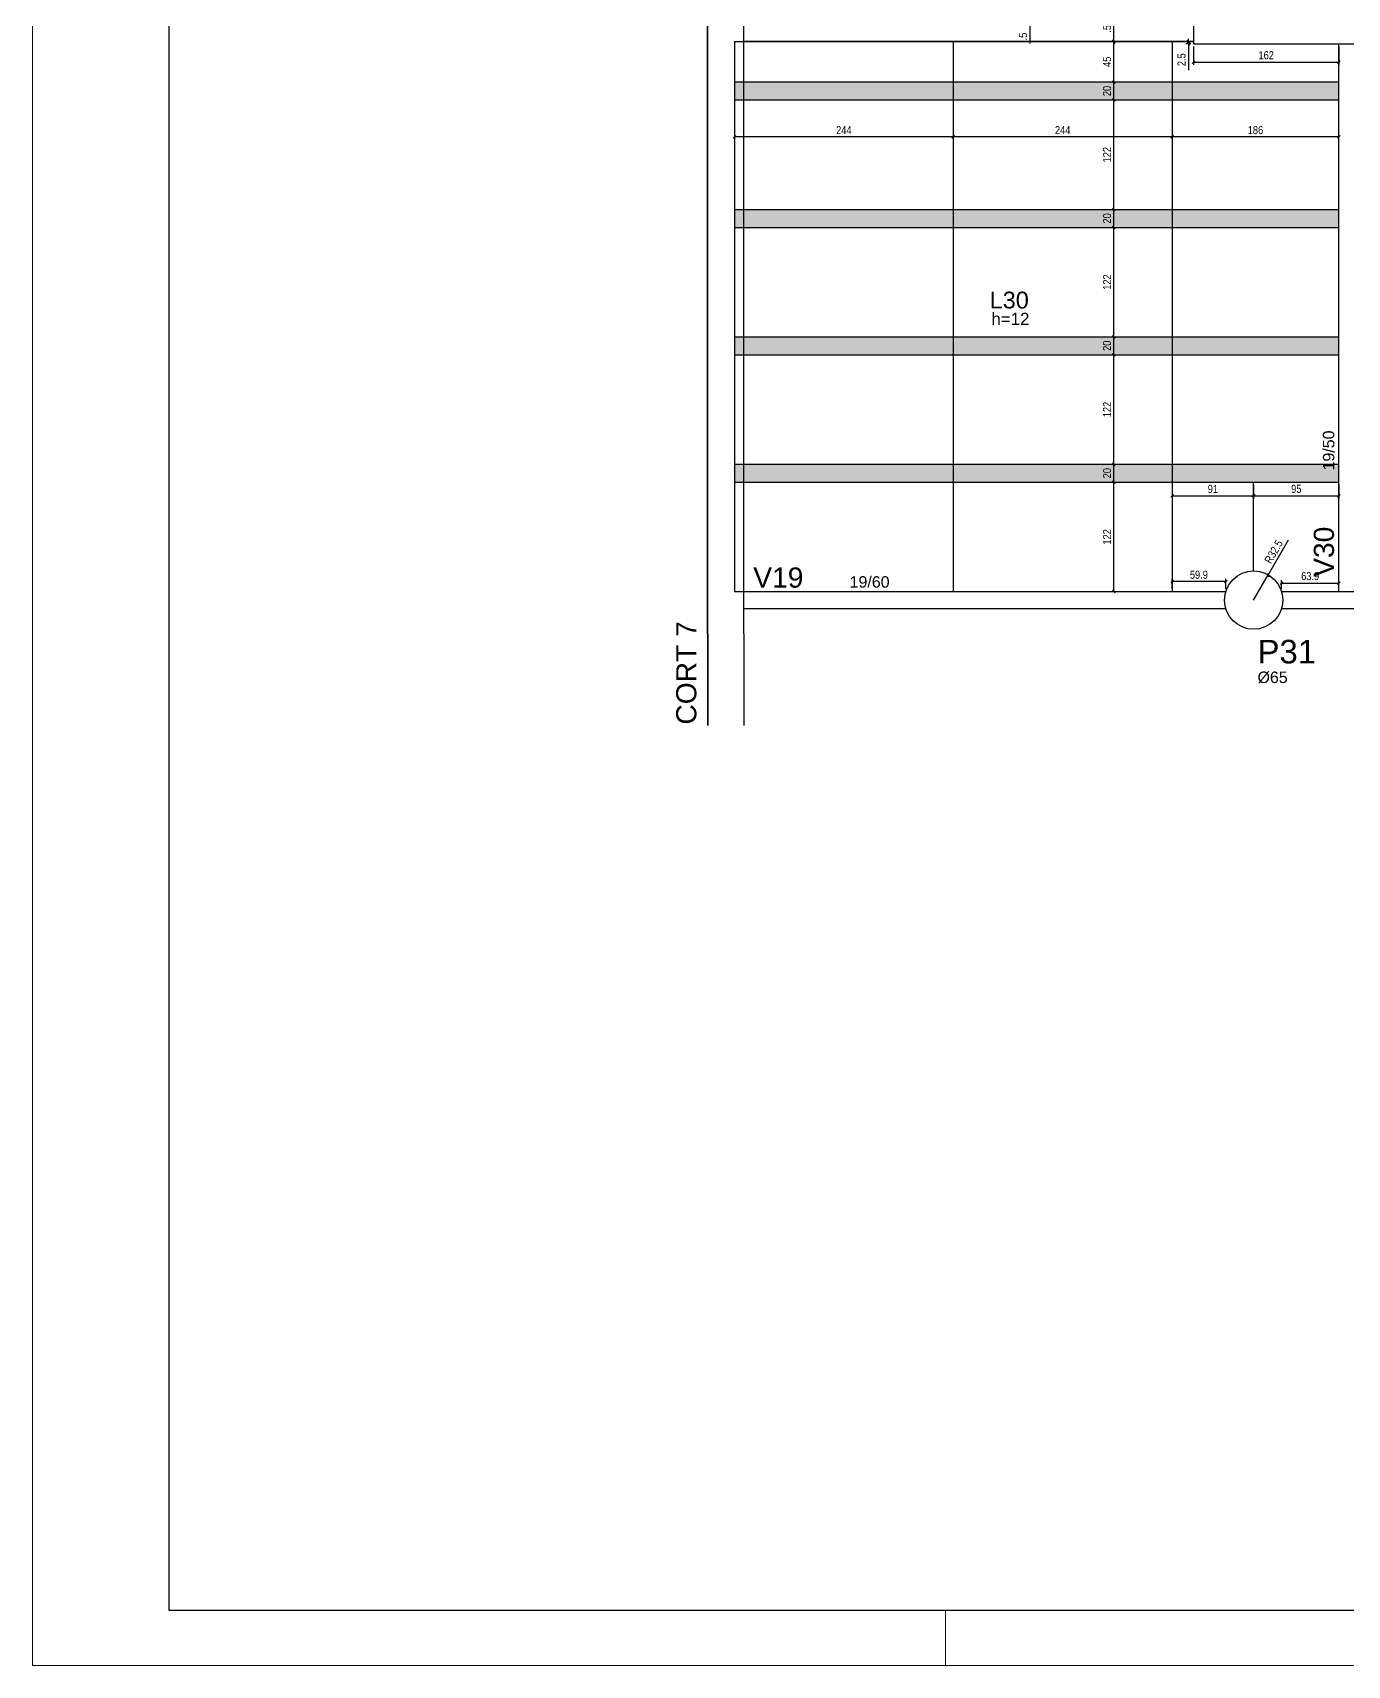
# Model space of a CAD drawing. Header units: millimetres. Extents: x 2716 to 9044, y 218 to 3839.
# Drawn here: x 2716 to 4182, y 218 to 2037 of the extents above; entities that cross this region are included whole.
import ezdxf

# ---------------------------------------------------------------- set-up
doc = ezdxf.new("R2010")
doc.units = ezdxf.units.MM
for name, color, linetype in [('1', 3, 'Continuous'), ('212', 3, 'Continuous'), ('213', 3, 'Continuous'), ('216', 3, 'Continuous'), ('220', 5, 'Continuous'), ('222', 6, 'Continuous'), ('226', 4, 'Continuous'), ('233', 6, 'Continuous'), ('COTA', 2, 'Continuous'), ('Painéis', 200, 'Continuous')]:
    doc.layers.add(name, color=color, linetype=linetype)
doc.layers.add('FOLHA', color=255, linetype='Continuous', lineweight=5)
doc.layers.add('Hachura', color=251, linetype='Continuous', lineweight=9)
doc.styles.add('COTA TECNICA-50', font='techl___.ttf', dxfattribs={"height": 9})
doc.styles.get("Standard").update_dxf_attribs({"font": 'arial.ttf'})
doc.dimstyles.new('COTA PAINEL-50', dxfattribs={"dimtxt": 9, "dimasz": 3, "dimexe": 3, "dimexo": 3, "dimgap": 3, "dimtad": 1, "dimdec": 1, "dimzin": 12, "dimdsep": 46, "dimtxsty": 'COTA TECNICA-50', "dimblk1": 'OBLIQUE', "dimblk2": 'OBLIQUE', "dimsah": 1, "dimcen": 0.9, "dimclrd": 4, "dimclre": 4, "dimclrt": 240, "dimadec": 1, "dimazin": 3, "dimtfac": 1, "dimtdec": 1, "dimtmove": 0, "dimatfit": 3, "dimfxl": 1, "dimtolj": 1, "dimtzin": 12, "dimarcsym": 0})

# ---------------------------------------------------------------- blocks, each defined once
blk = doc.blocks.new('_Oblique')
at = {"color": 0, "linetype": 'ByBlock', "lineweight": -2}
blk.add_line((-0.5, -0.5), (0.5, 0.5), dxfattribs=at)
blk = doc.blocks.new('*D104')
at = {"layer": 'COTA', "color": 4, "lineweight": -2, "transparency": 16777216}
for p, q in [((3827.7, 2047.4), (3827.7, 2050.4)), ((3827.7, 2047.4), (3827.7, 2046.9)), ((3827.7, 2046.9), (3827.7, 2025.3))]:
    blk.add_line(p, q, dxfattribs=at)
at = {"layer": 'Defpoints', "color": 0, "transparency": 16777216}
for p in [(3827.7, 2047.4), (3827.7, 2046.9), (3827.7, 2046.9)]:
    blk.add_point(p, dxfattribs=at)
at = {"layer": 'COTA', "color": 4, "lineweight": -2, "transparency": 16777216, "xscale": 3, "yscale": 3, "zscale": 3}
for p, rotation in [((3827.7, 2047.4), 270), ((3827.7, 2046.9), 90)]:
    blk.add_blockref('_Oblique', p, dxfattribs=dict(at, rotation=rotation))
at = {"layer": 'COTA', "color": 240, "transparency": 16777216, "insert": (3820.1, 2033.1), "char_height": 9, "attachment_point": 5, "rotation": 90, "style": 'COTA TECNICA-50'}
blk.add_mtext('\\A1;.5', dxfattribs=at)
blk = doc.blocks.new('*D143')
at = {"layer": 'COTA', "color": 4, "lineweight": -2, "transparency": 16777216}
blk.add_line((4172.3, 1921.2), (3986.3, 1921.2), dxfattribs=at)
at = {"layer": 'Defpoints', "color": 0, "transparency": 16777216}
for p in [(3986.3, 1921.2), (3986.3, 1921.2), (4172.3, 1921.2)]:
    blk.add_point(p, dxfattribs=at)
at = {"layer": 'COTA', "color": 4, "lineweight": -2, "transparency": 16777216, "xscale": 3, "yscale": 3, "zscale": 3, "rotation": 180}
blk.add_blockref('_Oblique', (3986.3, 1921.2), dxfattribs=at)
at = {"layer": 'COTA', "color": 4, "lineweight": -2, "transparency": 16777216, "xscale": 3, "yscale": 3, "zscale": 3}
blk.add_blockref('_Oblique', (4172.3, 1921.2), dxfattribs=at)
at = {"layer": 'COTA', "color": 240, "transparency": 16777216, "insert": (4079.3, 1928.8), "char_height": 9, "attachment_point": 5, "style": 'COTA TECNICA-50'}
blk.add_mtext('\\A1;186', dxfattribs=at)
blk = doc.blocks.new('*D144')
at = {"layer": 'COTA', "color": 4, "lineweight": -2, "transparency": 16777216}
blk.add_line((3986.3, 1921.2), (3742.3, 1921.2), dxfattribs=at)
at = {"layer": 'Defpoints', "color": 0, "transparency": 16777216}
for p in [(3742.3, 1921.2), (3742.3, 1921.2), (3986.3, 1921.2)]:
    blk.add_point(p, dxfattribs=at)
at = {"layer": 'COTA', "color": 4, "lineweight": -2, "transparency": 16777216, "xscale": 3, "yscale": 3, "zscale": 3, "rotation": 180}
blk.add_blockref('_Oblique', (3742.3, 1921.2), dxfattribs=at)
at = {"layer": 'COTA', "color": 4, "lineweight": -2, "transparency": 16777216, "xscale": 3, "yscale": 3, "zscale": 3}
blk.add_blockref('_Oblique', (3986.3, 1921.2), dxfattribs=at)
at = {"layer": 'COTA', "color": 240, "transparency": 16777216, "insert": (3864.3, 1928.8), "char_height": 9, "attachment_point": 5, "style": 'COTA TECNICA-50'}
blk.add_mtext('\\A1;244', dxfattribs=at)
blk = doc.blocks.new('*D145')
at = {"layer": 'COTA', "color": 4, "lineweight": -2, "transparency": 16777216}
blk.add_line((3742.3, 1921.2), (3498.3, 1921.2), dxfattribs=at)
at = {"layer": 'Defpoints', "color": 0, "transparency": 16777216}
for p in [(3498.3, 1921.2), (3498.3, 1921.2), (3742.3, 1921.2)]:
    blk.add_point(p, dxfattribs=at)
at = {"layer": 'COTA', "color": 4, "lineweight": -2, "transparency": 16777216, "xscale": 3, "yscale": 3, "zscale": 3, "rotation": 180}
blk.add_blockref('_Oblique', (3498.3, 1921.2), dxfattribs=at)
at = {"layer": 'COTA', "color": 4, "lineweight": -2, "transparency": 16777216, "xscale": 3, "yscale": 3, "zscale": 3}
blk.add_blockref('_Oblique', (3742.3, 1921.2), dxfattribs=at)
at = {"layer": 'COTA', "color": 240, "transparency": 16777216, "insert": (3620.3, 1928.8), "char_height": 9, "attachment_point": 5, "style": 'COTA TECNICA-50'}
blk.add_mtext('\\A1;244', dxfattribs=at)
blk = doc.blocks.new('*D21')
at = {"layer": 'COTA', "color": 4, "lineweight": -2, "transparency": 16777216}
blk.add_line((3921.4, 1414.4), (3921.4, 1536.4), dxfattribs=at)
at = {"layer": 'Defpoints', "color": 0, "transparency": 16777216}
for p in [(3921.4, 1536.4), (3921.4, 1536.4), (3921.4, 1414.4)]:
    blk.add_point(p, dxfattribs=at)
at = {"layer": 'COTA', "color": 4, "lineweight": -2, "transparency": 16777216, "xscale": 3, "yscale": 3, "zscale": 3}
for p, rotation in [((3921.4, 1536.4), 90), ((3921.4, 1414.4), 270)]:
    blk.add_blockref('_Oblique', p, dxfattribs=dict(at, rotation=rotation))
at = {"layer": 'COTA', "color": 240, "transparency": 16777216, "insert": (3913.8, 1475.4), "char_height": 9, "attachment_point": 5, "rotation": 90, "style": 'COTA TECNICA-50'}
blk.add_mtext('\\A1;122', dxfattribs=at)
blk = doc.blocks.new('*D22')
at = {"layer": 'COTA', "color": 4, "lineweight": -2, "transparency": 16777216}
blk.add_line((3921.4, 1536.4), (3921.4, 1556.4), dxfattribs=at)
at = {"layer": 'Defpoints', "color": 0, "transparency": 16777216}
for p in [(3921.4, 1556.4), (3921.4, 1556.4), (3921.4, 1536.4)]:
    blk.add_point(p, dxfattribs=at)
at = {"layer": 'COTA', "color": 4, "lineweight": -2, "transparency": 16777216, "xscale": 3, "yscale": 3, "zscale": 3}
for p, rotation in [((3921.4, 1556.4), 90), ((3921.4, 1536.4), 270)]:
    blk.add_blockref('_Oblique', p, dxfattribs=dict(at, rotation=rotation))
at = {"layer": 'COTA', "color": 240, "transparency": 16777216, "insert": (3913.8, 1546.4), "char_height": 9, "attachment_point": 5, "rotation": 90, "style": 'COTA TECNICA-50'}
blk.add_mtext('\\A1;20', dxfattribs=at)
blk = doc.blocks.new('*D23')
at = {"layer": 'COTA', "color": 4, "lineweight": -2, "transparency": 16777216}
blk.add_line((3921.4, 1556.4), (3921.4, 1678.4), dxfattribs=at)
at = {"layer": 'Defpoints', "color": 0, "transparency": 16777216}
for p in [(3921.4, 1678.4), (3921.4, 1678.4), (3921.4, 1556.4)]:
    blk.add_point(p, dxfattribs=at)
at = {"layer": 'COTA', "color": 4, "lineweight": -2, "transparency": 16777216, "xscale": 3, "yscale": 3, "zscale": 3}
for p, rotation in [((3921.4, 1678.4), 90), ((3921.4, 1556.4), 270)]:
    blk.add_blockref('_Oblique', p, dxfattribs=dict(at, rotation=rotation))
at = {"layer": 'COTA', "color": 240, "transparency": 16777216, "insert": (3913.8, 1617.4), "char_height": 9, "attachment_point": 5, "rotation": 90, "style": 'COTA TECNICA-50'}
blk.add_mtext('\\A1;122', dxfattribs=at)
blk = doc.blocks.new('*D24')
at = {"layer": 'COTA', "color": 4, "lineweight": -2, "transparency": 16777216}
blk.add_line((3921.4, 1678.4), (3921.4, 1698.4), dxfattribs=at)
at = {"layer": 'Defpoints', "color": 0, "transparency": 16777216}
for p in [(3921.4, 1698.4), (3921.4, 1698.4), (3921.4, 1678.4)]:
    blk.add_point(p, dxfattribs=at)
at = {"layer": 'COTA', "color": 4, "lineweight": -2, "transparency": 16777216, "xscale": 3, "yscale": 3, "zscale": 3}
for p, rotation in [((3921.4, 1698.4), 90), ((3921.4, 1678.4), 270)]:
    blk.add_blockref('_Oblique', p, dxfattribs=dict(at, rotation=rotation))
at = {"layer": 'COTA', "color": 240, "transparency": 16777216, "insert": (3913.8, 1688.4), "char_height": 9, "attachment_point": 5, "rotation": 90, "style": 'COTA TECNICA-50'}
blk.add_mtext('\\A1;20', dxfattribs=at)
blk = doc.blocks.new('*D25')
at = {"layer": 'COTA', "color": 4, "lineweight": -2, "transparency": 16777216}
blk.add_line((3921.4, 1698.4), (3921.4, 1820.4), dxfattribs=at)
at = {"layer": 'Defpoints', "color": 0, "transparency": 16777216}
for p in [(3921.4, 1820.4), (3921.4, 1820.4), (3921.4, 1698.4)]:
    blk.add_point(p, dxfattribs=at)
at = {"layer": 'COTA', "color": 4, "lineweight": -2, "transparency": 16777216, "xscale": 3, "yscale": 3, "zscale": 3}
for p, rotation in [((3921.4, 1820.4), 90), ((3921.4, 1698.4), 270)]:
    blk.add_blockref('_Oblique', p, dxfattribs=dict(at, rotation=rotation))
at = {"layer": 'COTA', "color": 240, "transparency": 16777216, "insert": (3913.8, 1759.4), "char_height": 9, "attachment_point": 5, "rotation": 90, "style": 'COTA TECNICA-50'}
blk.add_mtext('\\A1;122', dxfattribs=at)
blk = doc.blocks.new('*D26')
at = {"layer": 'COTA', "color": 4, "lineweight": -2, "transparency": 16777216}
blk.add_line((3921.4, 1820.4), (3921.4, 1840.4), dxfattribs=at)
at = {"layer": 'Defpoints', "color": 0, "transparency": 16777216}
for p in [(3921.4, 1840.4), (3921.4, 1840.4), (3921.4, 1820.4)]:
    blk.add_point(p, dxfattribs=at)
at = {"layer": 'COTA', "color": 4, "lineweight": -2, "transparency": 16777216, "xscale": 3, "yscale": 3, "zscale": 3}
for p, rotation in [((3921.4, 1840.4), 90), ((3921.4, 1820.4), 270)]:
    blk.add_blockref('_Oblique', p, dxfattribs=dict(at, rotation=rotation))
at = {"layer": 'COTA', "color": 240, "transparency": 16777216, "insert": (3913.8, 1830.4), "char_height": 9, "attachment_point": 5, "rotation": 90, "style": 'COTA TECNICA-50'}
blk.add_mtext('\\A1;20', dxfattribs=at)
blk = doc.blocks.new('*D27')
at = {"layer": 'COTA', "color": 4, "lineweight": -2, "transparency": 16777216}
blk.add_line((3921.4, 1840.4), (3921.4, 1962.4), dxfattribs=at)
at = {"layer": 'Defpoints', "color": 0, "transparency": 16777216}
for p in [(3921.4, 1962.4), (3921.4, 1962.4), (3921.4, 1840.4)]:
    blk.add_point(p, dxfattribs=at)
at = {"layer": 'COTA', "color": 4, "lineweight": -2, "transparency": 16777216, "xscale": 3, "yscale": 3, "zscale": 3}
for p, rotation in [((3921.4, 1962.4), 90), ((3921.4, 1840.4), 270)]:
    blk.add_blockref('_Oblique', p, dxfattribs=dict(at, rotation=rotation))
at = {"layer": 'COTA', "color": 240, "transparency": 16777216, "insert": (3913.8, 1901.4), "char_height": 9, "attachment_point": 5, "rotation": 90, "style": 'COTA TECNICA-50'}
blk.add_mtext('\\A1;122', dxfattribs=at)
blk = doc.blocks.new('*D28')
at = {"layer": 'COTA', "color": 4, "lineweight": -2, "transparency": 16777216}
blk.add_line((3921.4, 1962.4), (3921.4, 1982.4), dxfattribs=at)
at = {"layer": 'Defpoints', "color": 0, "transparency": 16777216}
for p in [(3921.4, 1982.4), (3921.4, 1982.4), (3921.4, 1962.4)]:
    blk.add_point(p, dxfattribs=at)
at = {"layer": 'COTA', "color": 4, "lineweight": -2, "transparency": 16777216, "xscale": 3, "yscale": 3, "zscale": 3}
for p, rotation in [((3921.4, 1982.4), 90), ((3921.4, 1962.4), 270)]:
    blk.add_blockref('_Oblique', p, dxfattribs=dict(at, rotation=rotation))
at = {"layer": 'COTA', "color": 240, "transparency": 16777216, "insert": (3913.8, 1972.4), "char_height": 9, "attachment_point": 5, "rotation": 90, "style": 'COTA TECNICA-50'}
blk.add_mtext('\\A1;20', dxfattribs=at)
blk = doc.blocks.new('*D29')
at = {"layer": 'COTA', "color": 4, "lineweight": -2, "transparency": 16777216}
blk.add_line((3921.4, 1982.4), (3921.4, 2027.4), dxfattribs=at)
at = {"layer": 'Defpoints', "color": 0, "transparency": 16777216}
for p in [(3921.4, 2027.4), (3921.4, 2027.4), (3921.4, 1982.4)]:
    blk.add_point(p, dxfattribs=at)
at = {"layer": 'COTA', "color": 4, "lineweight": -2, "transparency": 16777216, "xscale": 3, "yscale": 3, "zscale": 3}
for p, rotation in [((3921.4, 2027.4), 90), ((3921.4, 1982.4), 270)]:
    blk.add_blockref('_Oblique', p, dxfattribs=dict(at, rotation=rotation))
at = {"layer": 'COTA', "color": 240, "transparency": 16777216, "insert": (3913.8, 2004.9), "char_height": 9, "attachment_point": 5, "rotation": 90, "style": 'COTA TECNICA-50'}
blk.add_mtext('\\A1;45', dxfattribs=at)
blk = doc.blocks.new('*D30')
at = {"layer": 'COTA', "color": 4, "lineweight": -2, "transparency": 16777216}
for p, q in [((3921.4, 2027.9), (3921.4, 2049.5)), ((3921.4, 2027.4), (3921.4, 2027.9)), ((3921.4, 2027.4), (3921.4, 2024.4))]:
    blk.add_line(p, q, dxfattribs=at)
at = {"layer": 'Defpoints', "color": 0, "transparency": 16777216}
for p in [(3921.4, 2027.9), (3921.4, 2027.9), (3921.4, 2027.4)]:
    blk.add_point(p, dxfattribs=at)
at = {"layer": 'COTA', "color": 4, "lineweight": -2, "transparency": 16777216, "xscale": 3, "yscale": 3, "zscale": 3}
for p, rotation in [((3921.4, 2027.9), 270), ((3921.4, 2027.4), 90)]:
    blk.add_blockref('_Oblique', p, dxfattribs=dict(at, rotation=rotation))
at = {"layer": 'COTA', "color": 240, "transparency": 16777216, "insert": (3913.8, 2041.7), "char_height": 9, "attachment_point": 5, "rotation": 90, "style": 'COTA TECNICA-50'}
blk.add_mtext('\\A1;.5', dxfattribs=at)
blk = doc.blocks.new('*D146')
at = {"layer": 'COTA', "color": 4, "lineweight": -2, "transparency": 16777216}
for p, q in [((4007.3, 2027.4), (4001.5, 2027.4)), ((4007.3, 2024.9), (4001.5, 2024.9)), ((4004.5, 2027.4), (4004.5, 2030.4)), ((4004.5, 2027.4), (4004.5, 2024.9)), ((4004.5, 2024.9), (4004.5, 1995.6))]:
    blk.add_line(p, q, dxfattribs=at)
at = {"layer": 'Defpoints', "color": 0, "transparency": 16777216}
for p in [(4004.5, 2024.9), (4010.3, 2027.4), (4010.3, 2024.9)]:
    blk.add_point(p, dxfattribs=at)
at = {"layer": 'COTA', "color": 4, "lineweight": -2, "transparency": 16777216, "xscale": 3, "yscale": 3, "zscale": 3}
for p, rotation in [((4004.5, 2027.4), 270), ((4004.5, 2024.9), 90)]:
    blk.add_blockref('_Oblique', p, dxfattribs=dict(at, rotation=rotation))
at = {"layer": 'COTA', "color": 240, "transparency": 16777216, "insert": (3996.9, 2007.3), "char_height": 9, "attachment_point": 5, "rotation": 90, "style": 'COTA TECNICA-50'}
blk.add_mtext('\\A1;2.5', dxfattribs=at)
blk = doc.blocks.new('*D147')
at = {"layer": 'COTA', "color": 4, "lineweight": -2, "transparency": 16777216}
for p, q in [((4010.3, 2021.9), (4010.3, 2001.6)), ((4172.3, 2021.9), (4172.3, 2001.6)), ((4010.3, 2004.6), (4172.3, 2004.6))]:
    blk.add_line(p, q, dxfattribs=at)
at = {"layer": 'Defpoints', "color": 0, "transparency": 16777216}
for p in [(4010.3, 2024.9), (4172.3, 2024.9), (4172.3, 2004.6)]:
    blk.add_point(p, dxfattribs=at)
at = {"layer": 'COTA', "color": 4, "lineweight": -2, "transparency": 16777216, "xscale": 3, "yscale": 3, "zscale": 3, "rotation": 180}
blk.add_blockref('_Oblique', (4010.3, 2004.6), dxfattribs=at)
at = {"layer": 'COTA', "color": 4, "lineweight": -2, "transparency": 16777216, "xscale": 3, "yscale": 3, "zscale": 3}
blk.add_blockref('_Oblique', (4172.3, 2004.6), dxfattribs=at)
at = {"layer": 'COTA', "color": 240, "transparency": 16777216, "insert": (4091.3, 2012.2), "char_height": 9, "attachment_point": 5, "style": 'COTA TECNICA-50'}
blk.add_mtext('\\A1;162', dxfattribs=at)
blk = doc.blocks.new('*D148')
at = {"layer": 'COTA', "color": 4, "lineweight": -2, "transparency": 16777216}
for p, q in [((4108.3, 1417.4), (4108.3, 1427)), ((4108.3, 1424), (4172.3, 1424)), ((4172.3, 1417.4), (4172.3, 1427))]:
    blk.add_line(p, q, dxfattribs=at)
at = {"layer": 'Defpoints', "color": 0, "transparency": 16777216}
for p in [(4172.3, 1424), (4108.3, 1414.4), (4172.3, 1414.4)]:
    blk.add_point(p, dxfattribs=at)
at = {"layer": 'COTA', "color": 4, "lineweight": -2, "transparency": 16777216, "xscale": 3, "yscale": 3, "zscale": 3, "rotation": 180}
blk.add_blockref('_Oblique', (4108.3, 1424), dxfattribs=at)
at = {"layer": 'COTA', "color": 4, "lineweight": -2, "transparency": 16777216, "xscale": 3, "yscale": 3, "zscale": 3}
blk.add_blockref('_Oblique', (4172.3, 1424), dxfattribs=at)
at = {"layer": 'COTA', "color": 240, "transparency": 16777216, "insert": (4140.3, 1431.7), "char_height": 9, "attachment_point": 5, "style": 'COTA TECNICA-50'}
blk.add_mtext('\\A1;63.9', dxfattribs=at)
blk = doc.blocks.new('*D149')
at = {"layer": 'COTA', "color": 4, "lineweight": -2, "transparency": 16777216}
for p, q in [((3986.3, 1417.4), (3986.3, 1428.6)), ((4046.2, 1425.6), (3986.3, 1425.6)), ((4046.2, 1417.4), (4046.2, 1428.6))]:
    blk.add_line(p, q, dxfattribs=at)
at = {"layer": 'Defpoints', "color": 0, "transparency": 16777216}
for p in [(3986.3, 1425.6), (3986.3, 1414.4), (4046.2, 1414.4)]:
    blk.add_point(p, dxfattribs=at)
at = {"layer": 'COTA', "color": 4, "lineweight": -2, "transparency": 16777216, "xscale": 3, "yscale": 3, "zscale": 3, "rotation": 180}
blk.add_blockref('_Oblique', (3986.3, 1425.6), dxfattribs=at)
at = {"layer": 'COTA', "color": 4, "lineweight": -2, "transparency": 16777216, "xscale": 3, "yscale": 3, "zscale": 3}
blk.add_blockref('_Oblique', (4046.2, 1425.6), dxfattribs=at)
at = {"layer": 'COTA', "color": 240, "transparency": 16777216, "insert": (4016.2, 1433.2), "char_height": 9, "attachment_point": 5, "style": 'COTA TECNICA-50'}
blk.add_mtext('\\A1;59.9', dxfattribs=at)
blk = doc.blocks.new('*D150')
at = {"layer": 'COTA', "color": 4, "lineweight": -2, "transparency": 16777216}
for p in [(4115.9, 1471.8), (4077.3, 1404.9)]:
    blk.add_line(p, (4093.5, 1433.1), dxfattribs=at)
at = {"layer": 'Defpoints', "color": 0, "transparency": 16777216}
for p in [(4093.5, 1433.1), (4077.3, 1404.9)]:
    blk.add_point(p, dxfattribs=at)
at = {"layer": 'COTA', "color": 4, "lineweight": -2, "transparency": 16777216, "xscale": 3, "yscale": 3, "zscale": 3, "rotation": 239.9730278481991}
blk.add_blockref('_Oblique', (4093.5, 1433.1), dxfattribs=at)
at = {"layer": 'COTA', "color": 240, "transparency": 16777216, "insert": (4099.6, 1458.9), "char_height": 9, "attachment_point": 5, "rotation": 59.973, "style": 'COTA TECNICA-50'}
blk.add_mtext('\\A1;R32.5', dxfattribs=at)
blk = doc.blocks.new('*D348')
at = {"layer": 'COTA', "color": 4, "lineweight": -2, "transparency": 16777216}
for p, q in [((3986.3, 1533.4), (3986.3, 1518.3)), ((4077.3, 1533.4), (4077.3, 1518.3)), ((3986.3, 1521.3), (4077.3, 1521.3))]:
    blk.add_line(p, q, dxfattribs=at)
at = {"layer": 'Defpoints', "color": 0, "transparency": 16777216}
for p in [(3986.3, 1536.4), (4077.3, 1536.4), (4077.3, 1521.3)]:
    blk.add_point(p, dxfattribs=at)
at = {"layer": 'COTA', "color": 4, "lineweight": -2, "transparency": 16777216, "xscale": 3, "yscale": 3, "zscale": 3, "rotation": 180}
blk.add_blockref('_Oblique', (3986.3, 1521.3), dxfattribs=at)
at = {"layer": 'COTA', "color": 4, "lineweight": -2, "transparency": 16777216, "xscale": 3, "yscale": 3, "zscale": 3}
blk.add_blockref('_Oblique', (4077.3, 1521.3), dxfattribs=at)
at = {"layer": 'COTA', "color": 240, "transparency": 16777216, "insert": (4031.8, 1528.8), "char_height": 9, "attachment_point": 5, "style": 'COTA TECNICA-50'}
blk.add_mtext('\\A1;91', dxfattribs=at)
blk = doc.blocks.new('*D349')
at = {"layer": 'COTA', "color": 4, "lineweight": -2, "transparency": 16777216}
for p, q in [((4077.3, 1533.4), (4077.3, 1518.3)), ((4172.3, 1533.4), (4172.3, 1518.3)), ((4077.3, 1521.3), (4172.3, 1521.3))]:
    blk.add_line(p, q, dxfattribs=at)
at = {"layer": 'Defpoints', "color": 0, "transparency": 16777216}
for p in [(4077.3, 1536.4), (4172.3, 1536.4), (4172.3, 1521.3)]:
    blk.add_point(p, dxfattribs=at)
at = {"layer": 'COTA', "color": 4, "lineweight": -2, "transparency": 16777216, "xscale": 3, "yscale": 3, "zscale": 3, "rotation": 180}
blk.add_blockref('_Oblique', (4077.3, 1521.3), dxfattribs=at)
at = {"layer": 'COTA', "color": 4, "lineweight": -2, "transparency": 16777216, "xscale": 3, "yscale": 3, "zscale": 3}
blk.add_blockref('_Oblique', (4172.3, 1521.3), dxfattribs=at)
at = {"layer": 'COTA', "color": 240, "transparency": 16777216, "insert": (4124.8, 1528.9), "char_height": 9, "attachment_point": 5, "style": 'COTA TECNICA-50'}
blk.add_mtext('\\A1;95', dxfattribs=at)

msp = doc.modelspace()

# ---------------------------------------------------------------- hatches: boundary and pattern name
at = {"layer": 'Hachura', "linetype": 'ByBlock'}
h = msp.add_hatch(color=256, dxfattribs=at)
h.dxf.hatch_style = 1
h.paths.add_polyline_path([(3498.28, 1962.44), (4172.28, 1962.44), (4172.28, 1982.44), (3498.28, 1982.44)])
h = msp.add_hatch(color=256, dxfattribs=at)
h.dxf.hatch_style = 1
h.paths.add_polyline_path([(3498.28, 1820.44), (4172.28, 1820.44), (4172.28, 1840.44), (3498.28, 1840.44)])
h = msp.add_hatch(color=256, dxfattribs=at)
h.dxf.hatch_style = 1
h.paths.add_polyline_path([(3498.28, 1678.44), (4172.28, 1678.44), (4172.28, 1698.44), (3498.28, 1698.44)])
h = msp.add_hatch(color=256, dxfattribs=at)
h.dxf.hatch_style = 1
h.paths.add_polyline_path([(3498.28, 1536.44), (4172.28, 1536.44), (4172.28, 1556.44), (3498.28, 1556.44)])

# ---------------------------------------------------------------- linework, layer by layer
at = {"color": 30}
for p, q in [((2868.15, 278.61), (2868.15, 3777.94)), ((8982.82, 278.61), (2868.15, 278.61))]:
    msp.add_line(p, q, dxfattribs=at)
at = {"layer": '1'}
for p, q in [((3508.28, 2027.94), (4010.28, 2027.94)), ((4172.28, 1414.44), (4172.28, 2024.94)), ((3508.43, 1414.44), (4046.22, 1414.44)), ((4108.34, 1414.44), (4901.22, 1414.44)), ((3508.48, 1395.44), (4046.22, 1395.44)), ((4108.34, 1395.44), (4901.22, 1395.44))]:
    msp.add_line(p, q, dxfattribs=at)
at = {"layer": '220'}
for points in [[(3468.28, 3090.91), (3468.28, 1468.94), (3468.83, 1265.2)], [(3468.83, 1265.2), (3468.28, 1468.94), (3468.28, 3090.91)], [(3508.28, 3090.91), (3508.28, 1469), (3508.83, 1265.2)]]:
    msp.add_lwpolyline(points, dxfattribs=at)
at = {"layer": '222'}
msp.add_lwpolyline([(4200.28, 2024.94), (4200.28, 2049.94), (4010.28, 2049.94), (4010.28, 2024.94), (4200.28, 2024.94)], dxfattribs=at)
msp.add_circle((4077.28, 1404.94), 32.5, dxfattribs=at)
at = {"layer": 'FOLHA', "lineweight": 5}
msp.add_line((2715.74, 217.65), (2715.74, 3838.9), dxfattribs=at)
at = {"layer": 'FOLHA'}
for p, q in [((3733.84, 217.65), (3733.84, 278.61)), ((9043.79, 217.65), (2715.74, 217.65))]:
    msp.add_line(p, q, dxfattribs=at)
at = {"layer": 'Painéis'}
for p, q in [((3498.28, 2027.44), (4010.28, 2027.44)), ((3498.28, 2027.44), (3498.28, 1414.44)), ((3742.28, 2027.44), (3742.28, 1414.44)), ((3986.28, 2027.44), (3986.28, 1414.44)), ((3498.28, 1982.44), (4172.28, 1982.44)), ((3498.28, 1962.44), (4172.28, 1962.44)), ((3498.28, 1840.44), (4172.28, 1840.44)), ((3498.28, 1820.44), (4172.28, 1820.44)), ((3498.28, 1698.44), (4172.28, 1698.44)), ((3498.28, 1678.44), (4172.28, 1678.44)), ((3498.28, 1556.44), (4172.28, 1556.44)), ((3498.28, 1536.44), (4172.28, 1536.44)), ((4077.28, 1437.44), (4077.28, 1536.44)), ((3498.28, 1414.44), (4046.2, 1414.44)), ((4108.36, 1414.44), (4172.28, 1414.44))]:
    msp.add_line(p, q, dxfattribs=at)

# ---------------------------------------------------------------- texts
at = {"layer": '212'}
msp.add_text('19/50', height=12.75, rotation=90, dxfattribs=at).set_placement((4167.28, 1549.44))
msp.add_text('19/60', height=12.75, dxfattribs=at).set_placement((3626.74, 1418.85))
at = {"layer": '213'}
msp.add_text('%%c65', height=12.75, dxfattribs=at).set_placement((4081.6, 1312.55))
at = {"layer": '216'}
msp.add_text('h=12', height=13.5, dxfattribs=at).set_placement((3784.82, 1711.69))
at = {"layer": '220'}
msp.add_text('P31', height=26.25, dxfattribs=at).set_placement((4081.6, 1334.42))
at = {"layer": '226'}
msp.add_text('L30', height=18.75, dxfattribs=at).set_placement((3782.89, 1730.02))
at = {"layer": '233'}
for s, p in [('V30', (4166.83, 1430.9)), ('CORT 7', (3455.85, 1266.18))]:
    msp.add_text(s, height=22.5, rotation=90, dxfattribs=at).set_placement(p)
msp.add_text('V19', height=22.5, dxfattribs=at).set_placement((3519.32, 1418.85))

# ---------------------------------------------------------------- dimensions: what is measured, and where the dimension line sits
at = {"layer": 'COTA'}
for base, p1, p2, picture, middle in [((3827.69, 2046.94), (3827.69, 2047.44), (3827.69, 2046.94), '*D104', (3820.09, 2033.14)), ((3921.4, 2027.94), (3921.4, 2027.44), (3921.4, 2027.94), '*D30', (3913.8, 2041.74)), ((4004.47, 2024.94), (4010.28, 2027.44), (4010.28, 2024.94), '*D146', (3996.87, 2007.26)), ((3921.4, 1536.44), (3921.4, 1414.44), (3921.4, 1536.44), '*D21', (3913.84, 1475.44))]:
    dim = msp.add_linear_dim(base=base, p1=p1, p2=p2, angle=90, dimstyle='COTA PAINEL-50', dxfattribs=at)
    dim.commit()
    dim.dimension.update_dxf_attribs({"geometry": picture, "text_midpoint": middle})
for base, p1, p2, picture, middle in [((3921.4, 2027.44), (3921.4, 1982.44), (3921.4, 2027.44), '*D29', (3913.8, 2004.94)), ((3921.4, 1982.44), (3921.4, 1962.44), (3921.4, 1982.44), '*D28', (3913.8, 1972.44)), ((3921.4, 1962.44), (3921.4, 1840.44), (3921.4, 1962.44), '*D27', (3913.84, 1901.44)), ((3921.4, 1840.44), (3921.4, 1820.44), (3921.4, 1840.44), '*D26', (3913.8, 1830.44)), ((3921.4, 1820.44), (3921.4, 1698.44), (3921.4, 1820.44), '*D25', (3913.84, 1759.44)), ((3921.4, 1698.44), (3921.4, 1678.44), (3921.4, 1698.44), '*D24', (3913.8, 1688.44)), ((3921.4, 1678.44), (3921.4, 1556.44), (3921.4, 1678.44), '*D23', (3913.84, 1617.44)), ((3921.4, 1556.44), (3921.4, 1536.44), (3921.4, 1556.44), '*D22', (3913.8, 1546.44))]:
    dim = msp.add_linear_dim(base=base, p1=p1, p2=p2, angle=90, dimstyle='COTA PAINEL-50', override={"dimtmove": 1}, dxfattribs=at)
    dim.commit()
    dim.dimension.update_dxf_attribs({"geometry": picture, "text_midpoint": middle})
for base, p1, p2, picture, middle in [((4172.28, 2004.59), (4010.28, 2024.94), (4172.28, 2024.94), '*D147', (4091.28, 2012.18)), ((3986.28, 1921.24), (4172.28, 1921.24), (3986.28, 1921.24), '*D143', (4079.28, 1928.85)), ((4077.28, 1521.26), (3986.28, 1536.44), (4077.28, 1536.44), '*D348', (4031.78, 1528.84)), ((3986.28, 1425.56), (4046.2, 1414.44), (3986.28, 1414.44), '*D149', (4016.24, 1433.18)), ((4172.28, 1424.02), (4108.34, 1414.44), (4172.28, 1414.44), '*D148', (4140.31, 1431.74))]:
    dim = msp.add_linear_dim(base=base, p1=p1, p2=p2, dimstyle='COTA PAINEL-50', dxfattribs=at)
    dim.commit()
    dim.dimension.update_dxf_attribs({"geometry": picture, "text_midpoint": middle})
for base, p1, p2, picture, middle in [((3498.28, 1921.24), (3742.28, 1921.24), (3498.28, 1921.24), '*D145', (3620.28, 1928.8)), ((3742.28, 1921.24), (3986.28, 1921.24), (3742.28, 1921.24), '*D144', (3864.28, 1928.8)), ((4172.28, 1521.26), (4077.28, 1536.44), (4172.28, 1536.44), '*D349', (4124.78, 1528.89))]:
    dim = msp.add_linear_dim(base=base, p1=p1, p2=p2, dimstyle='COTA PAINEL-50', override={"dimtmove": 1}, dxfattribs=at)
    dim.commit()
    dim.dimension.update_dxf_attribs({"geometry": picture, "text_midpoint": middle})
dim = msp.add_radius_dim(center=(4077.28, 1404.94), mpoint=(4093.54, 1433.08), dimstyle='COTA PAINEL-50', dxfattribs=at)
dim.commit()
dim.dimension.update_dxf_attribs({"geometry": '*D150', "text_midpoint": (4099.56, 1458.87)})

doc.saveas('drawing.dxf')
